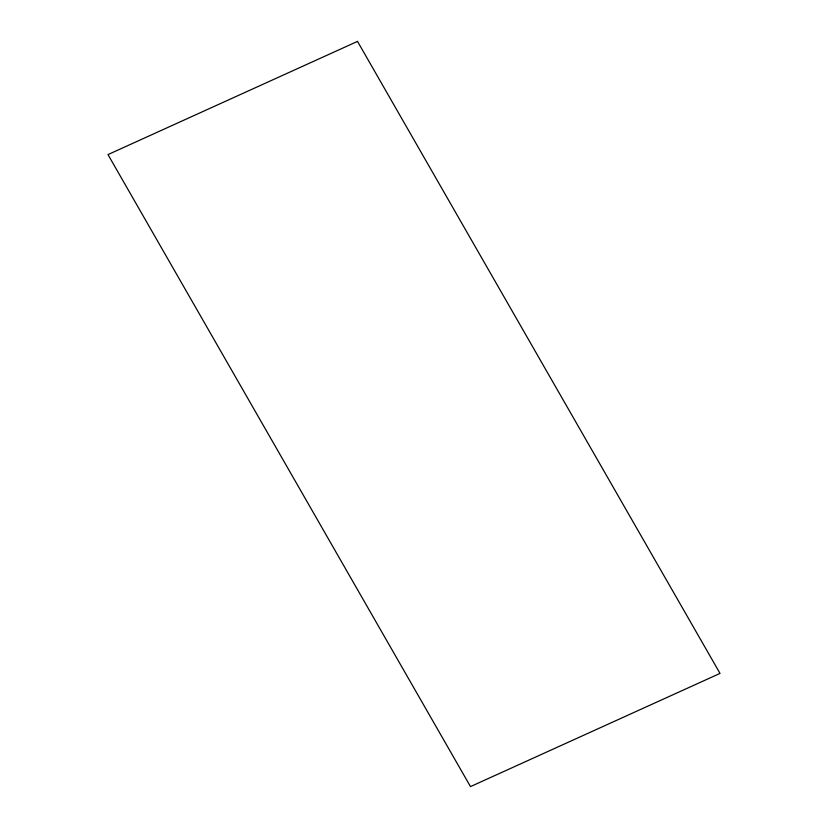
<?xml version="1.0" encoding="UTF-8"?>
<svg xmlns="http://www.w3.org/2000/svg" width="828" height="828" viewBox="0 0 828 828"><rect width="100%" height="100%" fill="white"/><g stroke="black" fill="none" stroke-linecap="round" stroke-linejoin="round"><path stroke-width="1.24" d="M357.51 41.4L107.982 154.588L470.49 786.6L720.018 673.412L357.51 41.4"/></g></svg>
